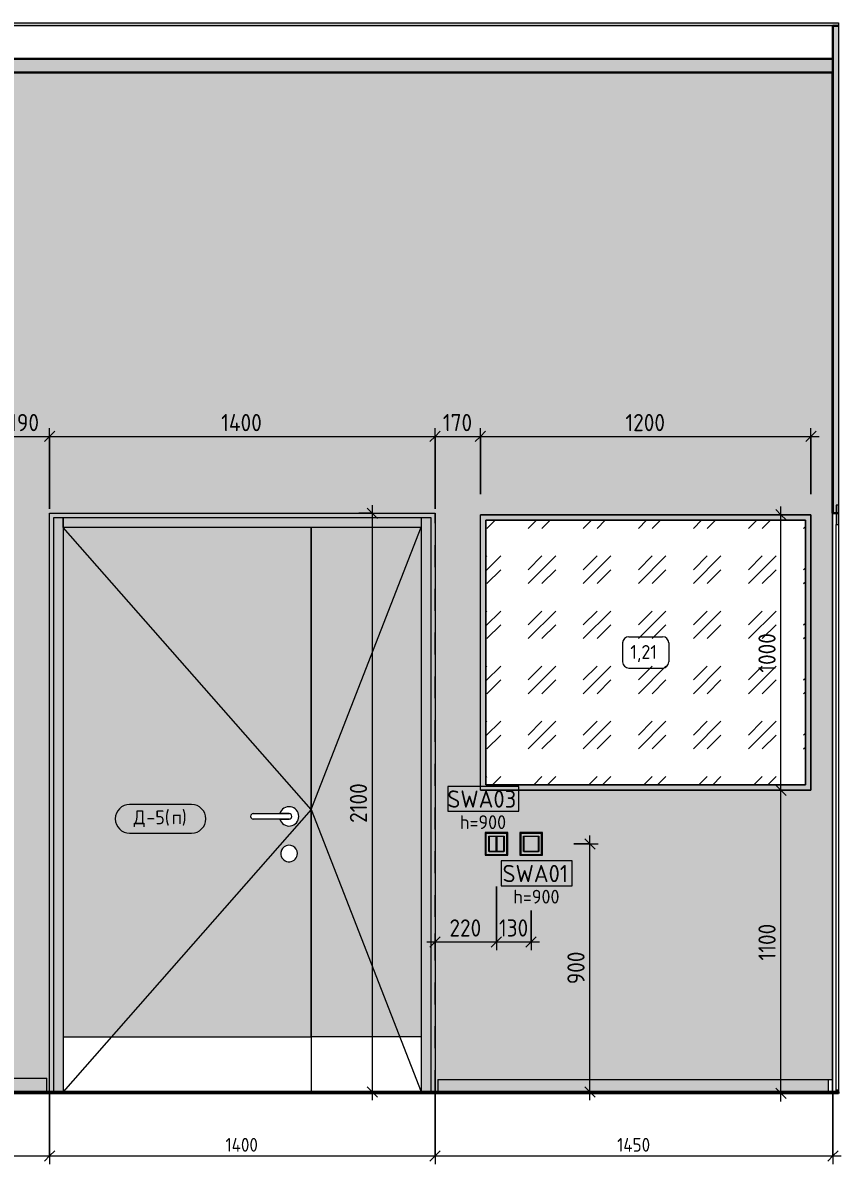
# Model space of a CAD drawing. Header units: millimetres. Extents: x 88814 to 144585, y -2434 to 12280.
# Drawn here: x 137344 to 140316, y 8138 to 12280 of the extents above; entities that cross this region are included whole.
import ezdxf

# ---------------------------------------------------------------- set-up
doc = ezdxf.new("R2010")
doc.units = ezdxf.units.MM
doc.linetypes.add('Штрих', pattern=[158.75, 79.375, -79.375])
for name, color, linetype, lineweight in [('A-ANNO-DIMS', 7, 'Continuous', 9), ('A-ANNO-DIMS-25', 7, 'Continuous', 9), ('A-DETL', 7, 'Continuous', 9), ('A-DOOR', 7, 'Continuous', 9), ('A-DOOR-2', 7, 'Штрих', 9), ('A-DOOR-FRAM-1', 7, 'Continuous', 9), ('A-DOOR-FRAM-2', 7, 'Continuous', 18), ('A-DOOR-IDEN', 7, 'Continuous', 9), ('A-FLOR', 7, 'Continuous', 9), ('A-GENM', 7, 'Continuous', 9), ('A-WALL', 7, 'Continuous', 9), ('A-WALL-PATT', 7, 'Continuous', 9), ('E-ELEC-FIXT-IDEN', 7, 'Continuous', 9), ('I-FURN', 7, 'Continuous', 9), ('I-FURN-IDEN', 7, 'Continuous', 9), ('I-WALL', 7, 'Continuous', 9), ('Ограждение', 7, 'Continuous', 9), ('Поручни', 7, 'Continuous', 9), ('Электрические приборы', 7, 'Continuous', 9)]:
    doc.layers.add(name, color=color, linetype=linetype, lineweight=lineweight)
for name, color, linetype, lineweight, true_color in [('A-CLNG-1', 7, 'Continuous', 9, 0x787878), ('A-CLNG-FNSH-1', 7, 'Continuous', 30, 0x3c3c3c), ('A-FLOR-1', 7, 'Continuous', 9, 0x787878), ('A-FLOR-FNSH-1', 7, 'Continuous', 30, 0x3c3c3c), ('A-WALL-4', 7, 'Continuous', 30, 0x3c3c3c), ('A-WALL-FNSH-3', 7, 'Continuous', 30, 0x3c3c3c), ('I-FURN-12', 7, 'Continuous', 9, 0xa1a1a1), ('I-FURN-4', 7, 'Continuous', 9, 0xc0c0c0), ('I-FURN-8', 7, 'Continuous', 9, 0x949494), ('I-WALL-1', 7, 'Continuous', 9, 0x787878)]:
    doc.layers.add(name, color=color, linetype=linetype, lineweight=lineweight, true_color=true_color)
doc.layers.add('I-FURN-11', color=7, linetype='Continuous', lineweight=9, true_color=0x303030, transparency=0.7)
doc.styles.add('GOST Common_1', font='GOST_Common.ttf', dxfattribs={"height": 50})
doc.styles.add('GOST Common_2', font='GOST_Common.ttf', dxfattribs={"height": 62.5})
doc.styles.add('ISOCPEUR_1', font='isocpeur.ttf', dxfattribs={"width": 0.9, "height": 62.5})
doc.styles.add('ISOCPEUR_2', font='isocpeur.ttf', dxfattribs={"width": 0.9, "height": 50})
doc.dimstyles.new('ISO-2_0_0_9К_Средний_округл2', dxfattribs={"dimscale": 304.8, "dimtxt": 49.799059, "dimasz": 0.123031, "dimexe": 0.098425, "dimexo": 0, "dimgap": 0, "dimtad": 1, "dimdec": 0, "dimrnd": 10, "dimzin": 0, "dimdsep": 46, "dimtxsty": 'ISOCPEUR_2', "dimblk1": 'OBLIQUE', "dimblk2": 'OBLIQUE', "dimsah": 1, "dimcen": 0.09, "dimdle": 0.098425, "dimazin": 0, "dimtfac": 1, "dimtdec": 4, "dimtix": 1, "dimtmove": 0, "dimatfit": 3, "dimfxl": 1, "dimtvp": 1, "dimtolj": 1, "dimtzin": 0, "dimarcsym": 2})
doc.dimstyles.new('ISO-2_5_0_9К_БОЛЬШОЙ_1', dxfattribs={"dimscale": 304.8, "dimtxt": 62.248823, "dimasz": 0.123031, "dimexe": 0.098425, "dimexo": 0.246063, "dimgap": 0, "dimtad": 1, "dimdec": 0, "dimrnd": 10, "dimzin": 0, "dimdsep": 46, "dimtxsty": 'ISOCPEUR_1', "dimblk1": 'OBLIQUE', "dimblk2": 'OBLIQUE', "dimsah": 1, "dimcen": 0.09, "dimdle": 0.098425, "dimazin": 0, "dimtfac": 1, "dimtdec": 4, "dimtix": 1, "dimtmove": 0, "dimatfit": 3, "dimfxl": 1, "dimtvp": 1, "dimtolj": 1, "dimtzin": 0, "dimarcsym": 2})
pattern_1 = [(0, (133686, 0), (30.48, 7.62), [2.515, -20.345, 2.515, -20.345, -121.92]), (0, (133686, 0), (30.48, 7.62), [-45.72, 2.515, -43.205, 2.515, -20.345, -53.34]), (0, (133686, 0), (30.48, 7.62), [-114.3, 2.515, -12.725, 2.515, -35.585]), (120, (133697.43, 3.81), (-21.8391136, 22.5864543), [2.515, -20.345, 2.515, -20.345, -121.92]), (120, (133697.43, 3.81), (-21.8391136, 22.5864543), [-45.72, 2.515, -43.205, 2.515, -20.345, -53.34]), (120, (133697.43, 3.81), (-21.8391136, 22.5864543), [-114.3, 2.515, -12.725, 2.515, -35.585]), (240, (133701.24, 19.05), (-8.6408864, -30.2064543), [2.515, -20.345, 2.515, -20.345, -121.92]), (240, (133701.24, 19.05), (-8.6408864, -30.2064543), [-45.72, 2.515, -43.205, 2.515, -20.345, -53.34]), (240, (133701.24, 19.05), (-8.6408864, -30.2064543), [-114.3, 2.515, -12.725, 2.515, -35.585])]

# ---------------------------------------------------------------- blocks, each defined once
blk = doc.blocks.new('110_Дверь_СКБ_2Ст - Д-5_п_ Из игровой в коридор-32215844-Развертка 3_25-4')
at = {"layer": 'A-DOOR'}
h = blk.add_hatch(color=256, dxfattribs=at)
h.paths.add_polyline_path([(4705, 8600), (4705, 10450), (3805, 10450), (3805, 8600), (4193.9, 8600)])
h.paths.add_polyline_path([(4627.1, 9235.1), (4619.7, 9235.5), (4612.5, 9237.7), (4606.2, 9241.6), (4601, 9247), (4597.3, 9253.5), (4595.3, 9260.7), (4595.3, 9268.8), (4597, 9275.6), (4601, 9282.8), (4605.6, 9287.9), (4611.9, 9292), (4619.1, 9294.4), (4626.6, 9295), (4634.1, 9293.6), (4640.9, 9290.4), (4646.8, 9285.6), (4651.3, 9279.5), (4654, 9272.5), (4655, 9265), (4654, 9257.5), (4651.3, 9250.6), (4646.8, 9244.4), (4641.2, 9239.8), (4634.5, 9236.5), (4629.2, 9235.5)])
h.paths.add_polyline_path([(4625.5, 9365), (4616.5, 9366), (4608.1, 9369.3), (4600.8, 9374.7), (4595.1, 9381.7), (4591.5, 9390), (4495, 9390), (4492.4, 9390.3), (4490, 9391.3), (4487.9, 9392.9), (4486.3, 9395), (4485.3, 9397.4), (4485, 9400), (4485.3, 9402.6), (4486.3, 9405), (4487.9, 9407.1), (4490, 9408.7), (4492.4, 9409.7), (4495, 9410), (4591.5, 9410), (4595.1, 9418.3), (4600.8, 9425.3), (4608.1, 9430.7), (4616.5, 9434), (4625.5, 9435), (4634.5, 9433.7), (4642.8, 9430.1), (4649.9, 9424.6), (4655.4, 9417.3), (4658.8, 9409), (4660, 9400), (4658.8, 9391), (4655.4, 9382.7), (4649.9, 9375.4), (4642.8, 9369.9), (4633.7, 9366.2), (4627.6, 9365.3)])
blk.add_hatch(color=256, dxfattribs=at).paths.add_polyline_path([(5105, 8600), (5105, 10450), (4705, 10450), (4705, 8600), (5002.8, 8600)])
at = {"layer": 'A-DOOR-FRAM-1'}
for points in [[(3755, 8400), (3770, 8400), (3770, 10485), (5140, 10485), (5140, 8400), (5155, 8400), (5155, 10500), (3755, 10500), (3755, 8476.5)], [(3770, 8400), (3805, 8400), (3805, 10485), (3770, 10485), (3770, 8475.6)], [(5002.8, 10450), (5105, 10450), (5105, 10485), (3805, 10485), (3805, 10450), (4705, 10450)], [(5140, 8400), (5140, 10485), (5105, 10485), (5105, 8400)]]:
    blk.add_hatch(color=256, dxfattribs=at).paths.add_polyline_path(points)
at = {"layer": 'A-DOOR'}
for p, q in [((4705, 8600), (4705, 10450)), ((4705, 10450), (4705, 8600)), ((4495, 9410), (4625, 9410)), ((4625, 9410), (4591.5, 9410)), ((4625, 9390), (4495, 9390)), ((4591.5, 9390), (4625, 9390)), ((3805, 8600), (4705, 8600)), ((4705, 8600), (4705, 8400)), ((5105, 8600), (4705, 8600)), ((4705, 8600), (4705, 8400))]:
    blk.add_line(p, q, dxfattribs=at)
for centre, radius, start, end in [((4495, 9400), 10, 90, 270), ((4625, 9400), 35, 0, 163.3985), ((4625, 9400), 10, 270, 90), ((4625, 9400), 10, 270, 90), ((4625, 9400), 35, 196.6015, 0), ((4625, 9265), 30, 0, 188.1699), ((4625, 9265), 30, 188.1699, 0)]:
    blk.add_arc(centre, radius, start, end, dxfattribs=at)
at = {"layer": 'A-DOOR-2'}
for p, q in [((3755, 10500), (5155, 10500)), ((3755, 8400), (3755, 10500)), ((3755, 10500), (5155, 10500)), ((3755, 8400), (3755, 10500)), ((5155, 8400), (5155, 10500)), ((5155, 8400), (5155, 10500))]:
    blk.add_line(p, q, dxfattribs=at)
at = {"layer": 'A-DOOR-FRAM-1'}
for p, q in [((3770, 8400), (3770, 10485)), ((3770, 10485), (5140, 10485)), ((3805, 10450), (3805, 10485)), ((3805, 10485), (3805, 8400)), ((5105, 10485), (5105, 10450)), ((5105, 10485), (5105, 8400)), ((5140, 10485), (5140, 8400)), ((3805, 10450), (5105, 10450))]:
    blk.add_line(p, q, dxfattribs=at)
blk = doc.blocks.new('110_Дверь_СКБ_1Ст_Внутренняя1 - Д-8 950x2100h_охрана-32224770-Развертка 3_25-4')
at = {"layer": 'A-DOOR-FRAM-1'}
for p, q in [((6612, 8406.3), (6612, 10460)), ((6620, 10450), (6620, 8414))]:
    blk.add_line(p, q, dxfattribs=at)
at = {"layer": 'A-DOOR-FRAM-2'}
for p, q in [((6612, 10530), (6612, 10460)), ((6620, 10530), (6612, 10530)), ((6620, 10460), (6620, 10530)), ((6620.6, 10500), (6620, 10500)), ((6620, 10500), (6620, 10450)), ((6612, 10460), (6620, 10460)), ((6620, 10450), (6620.6, 10450)), ((6620.6, 8414), (6620, 8414)), ((6620, 8414), (6620, 8400)), ((6620, 8400), (6620.6, 8400))]:
    blk.add_line(p, q, dxfattribs=at)
blk = doc.blocks.new('Зеркало обычное - 1_21-29820948-Развертка 3_25-4')
at = {"layer": 'I-FURN'}
h = blk.add_hatch(dxfattribs=at)
h.set_pattern_fill('FP_18', color=256, style=0, pattern_type=2)
h.set_pattern_definition([(45, (6579.6, 8445), (-199.9995, 0), [141.421, -141.421]), (45, (6629.6, 8445), (-199.9995, 0), [70.711, -212.132]), (45, (6579.6, 8495), (-199.9995, 0), [70.711, -212.132])])
h.paths.add_polyline_path([(5853.1, 9515), (6500, 9515), (6500, 10475), (5340, 10475), (5340, 9515), (5832.8, 9515)])
at = {"layer": 'I-FURN-11'}
h = blk.add_hatch(color=256, dxfattribs=at)
h.paths.add_polyline_path([(5320, 9495), (6520, 9495), (6520, 10495), (5320, 10495), (5320, 9515)])
h.paths.add_polyline_path([(5816.9, 9515), (5340, 9515), (5340, 10475), (6500, 10475), (6500, 9515), (5832.3, 9515)])
at = {"layer": 'I-FURN-12'}
for p, q in [((6500, 10475), (5340, 10475)), ((5340, 9515), (5340, 10475)), ((6500, 10475), (5340, 10475)), ((5340, 10475), (5340, 9515)), ((6500, 10475), (6500, 9515)), ((6500, 9515), (6500, 10475)), ((5340, 9515), (6500, 9515)), ((5340, 9515), (6500, 9515))]:
    blk.add_line(p, q, dxfattribs=at)
at = {"layer": 'I-FURN-4'}
for p, q in [((5320, 10495), (6520, 10495)), ((5320, 9495), (5320, 10495)), ((6520, 9495), (6520, 10495)), ((5340, 10475), (6500, 10475)), ((5340, 9515), (5340, 10475)), ((5340, 10475), (6500, 10475)), ((5340, 9515), (5340, 10475)), ((6500, 9515), (6500, 10475)), ((6500, 10475), (6500, 9515)), ((6520, 9495), (5320, 9495)), ((6500, 9515), (5340, 9515)), ((6500, 9515), (5340, 9515))]:
    blk.add_line(p, q, dxfattribs=at)
at = {"layer": 'I-FURN-8'}
for p, q in [((6520, 10495), (5320, 10495)), ((5320, 9495), (5320, 10495)), ((6520, 10495), (6520, 9495)), ((5320, 9495), (6520, 9495))]:
    blk.add_line(p, q, dxfattribs=at)
blk = doc.blocks.new('Плинтус - Плинтус светлый _сад_-33412377-Развертка 3_25-4')
at = {"layer": 'A-GENM'}
h = blk.add_hatch(color=256, dxfattribs=at)
h.paths.add_polyline_path([(490, 8400), (1421, 8400), (1421, 8450), (490, 8450), (490, 8422.8)])
h.paths.add_polyline_path([(3385, 8400), (3745, 8400), (3745, 8450), (3221, 8450), (3221, 8400)])
for p, q in [((490, 8450), (1421, 8450)), ((490, 8450), (490, 8400)), ((1421, 8450), (3221, 8450)), ((3221, 8450), (3745, 8450)), ((3745, 8400), (3745, 8450)), ((1421, 8400), (958.4, 8400)), ((3221, 8400), (1421, 8400)), ((3385, 8400), (3221, 8400))]:
    blk.add_line(p, q, dxfattribs=at)
blk = doc.blocks.new('Плинтус - Плинтус светлый _сад_-33412378-Развертка 3_25-4')
at = {"layer": 'A-GENM'}
blk.add_hatch(color=256, dxfattribs=at).paths.add_polyline_path([(5165, 8400), (6584, 8400), (6584, 8445), (5165, 8445)])
for q in [(6584, 8445), (5165, 8400)]:
    blk.add_line((5165, 8445), q, dxfattribs=at)
blk = doc.blocks.new('Плинтус - Плинтус светлый _сад_-33412379-Развертка 3_25-4')
at = {"layer": 'A-GENM'}
for p, q in [((6584, 8445), (6599, 8445)), ((6584, 8400), (6584, 8445)), ((6599, 8445), (6599, 8400))]:
    blk.add_line(p, q, dxfattribs=at)
blk = doc.blocks.new('Switch1 - Svitch х2-27773486-Развертка 3_25-4')
at = {"layer": 'Электрические приборы'}
h = blk.add_hatch(color=256, dxfattribs=at)
h.paths.add_polyline_path([(5337, 9259), (5419, 9259), (5419, 9341), (5337, 9341), (5337, 9260)])
h.paths.add_polyline_path([(5383.3, 9260), (5338, 9260), (5338, 9340), (5418, 9340), (5418, 9260), (5405, 9260)])
h = blk.add_hatch(color=256, dxfattribs=at)
h.paths.add_polyline_path([(5382.3, 9262), (5416, 9262), (5416, 9338), (5340, 9338), (5340, 9262), (5379, 9262)])
h.paths.add_polyline_path([(5350, 9272), (5350, 9328), (5406, 9328), (5406, 9272), (5351, 9272)])
blk.add_hatch(color=256, dxfattribs=at).paths.add_polyline_path([(5405, 9273), (5405, 9327), (5351, 9327), (5351, 9273)])
for p, q in [((5337, 9341), (5337, 9259)), ((5419, 9341), (5337, 9341)), ((5338, 9340), (5418, 9340)), ((5338, 9260), (5338, 9340)), ((5340, 9338), (5340, 9262)), ((5416, 9338), (5340, 9338)), ((5340, 9338), (5340, 9262)), ((5416, 9338), (5340, 9338)), ((5350, 9328), (5406, 9328)), ((5350, 9272), (5350, 9328)), ((5350, 9328), (5406, 9328)), ((5350, 9272), (5350, 9328)), ((5377, 9327), (5351, 9327)), ((5351, 9327), (5351, 9273)), ((5351, 9327), (5351, 9273)), ((5405, 9327), (5351, 9327)), ((5377, 9273), (5377, 9327)), ((5379, 9327), (5379, 9273)), ((5405, 9327), (5379, 9327)), ((5405, 9273), (5405, 9327)), ((5405, 9273), (5405, 9327)), ((5406, 9328), (5406, 9272)), ((5406, 9328), (5406, 9272)), ((5416, 9262), (5416, 9338)), ((5416, 9262), (5416, 9338)), ((5418, 9340), (5418, 9260)), ((5419, 9259), (5419, 9341)), ((5337, 9259), (5419, 9259)), ((5418, 9260), (5338, 9260)), ((5340, 9262), (5416, 9262)), ((5340, 9262), (5416, 9262)), ((5406, 9272), (5350, 9272)), ((5406, 9272), (5350, 9272)), ((5351, 9273), (5377, 9273)), ((5351, 9273), (5405, 9273)), ((5379, 9273), (5405, 9273))]:
    blk.add_line(p, q, dxfattribs=at)
blk = doc.blocks.new('Switch1 - Svitch х1-27451173-Развертка 3_25-4')
at = {"layer": 'Электрические приборы'}
h = blk.add_hatch(color=256, dxfattribs=at)
h.paths.add_polyline_path([(5463, 9259), (5545, 9259), (5545, 9341), (5463, 9341), (5463, 9260)])
h.paths.add_polyline_path([(5466, 9260), (5464, 9260), (5464, 9340), (5544, 9340), (5544, 9260), (5476, 9260)])
h = blk.add_hatch(color=256, dxfattribs=at)
h.paths.add_polyline_path([(5542, 9262), (5542, 9338), (5466, 9338), (5466, 9262), (5531, 9262)])
h.paths.add_polyline_path([(5476, 9272), (5476, 9328), (5532, 9328), (5532, 9272), (5477, 9272)])
h.paths.add_polyline_path([(5531, 9273), (5531, 9327), (5477, 9327), (5477, 9273)])
for p, q in [((5545, 9341), (5463, 9341)), ((5463, 9341), (5463, 9259)), ((5464, 9260), (5464, 9340)), ((5464, 9340), (5544, 9340)), ((5542, 9338), (5466, 9338)), ((5466, 9338), (5466, 9262)), ((5476, 9272), (5476, 9328)), ((5476, 9328), (5532, 9328)), ((5531, 9327), (5477, 9327)), ((5477, 9327), (5477, 9273)), ((5531, 9273), (5531, 9327)), ((5532, 9328), (5532, 9272)), ((5542, 9262), (5542, 9338)), ((5544, 9340), (5544, 9260)), ((5545, 9259), (5545, 9341)), ((5463, 9259), (5545, 9259)), ((5544, 9260), (5464, 9260)), ((5466, 9262), (5542, 9262)), ((5532, 9272), (5476, 9272)), ((5477, 9273), (5531, 9273))]:
    blk.add_line(p, q, dxfattribs=at)
blk = doc.blocks.new('Ограждение - Ограждение-32882440-Развертка 3_25-4')
at = {"layer": 'Ограждение'}
blk.add_hatch(color=256, dxfattribs=at).paths.add_polyline_path([(6620, 8400), (6620, 8406.3), (6610, 8406.3), (6610, 8400), (6614, 8400)])
at = {"layer": 'Поручни'}
for p, q in [((6620.6, 8406.3), (6610, 8406.3)), ((6610, 8406.3), (6610, 8400)), ((6610, 8400), (6620.6, 8400))]:
    blk.add_line(p, q, dxfattribs=at)
blk = doc.blocks.new('DIMBLOCK50-Развертка 3_25-4')
at = {"layer": 'A-ANNO-DIMS-25'}
for p, q in [((133856.5, 8500), (133856.5, 8137.6)), ((133856.5, 8167.6), (133856.5, 8500)), ((137441, 8400), (137441, 8137.6)), ((137441, 8167.6), (137441, 8400)), ((133826.5, 8167.6), (137441, 8167.6))]:
    blk.add_line(p, q, dxfattribs=at)
at = {"layer": 'A-ANNO-DIMS-25', "lineweight": 20}
for p, q in [((133856.5, 8167.6), (133837.7, 8148.8)), ((133856.5, 8167.6), (133875.2, 8186.3)), ((137441, 8167.6), (137422.2, 8148.8)), ((137441, 8167.6), (137459.7, 8186.3))]:
    blk.add_line(p, q, dxfattribs=at)
at = {"layer": 'A-ANNO-DIMS-25', "color": 0, "insert": (135585.5, 8232.9), "char_height": 50, "width": 151.696, "attachment_point": 1, "line_spacing_factor": 1.149209, "style": 'ISOCPEUR_2'}
blk.add_mtext('3580', dxfattribs=at)
blk = doc.blocks.new('_Oblique')
at = {"color": 0, "linetype": 'ByBlock', "lineweight": -2}
blk.add_line((-0.5, -0.5), (0.5, 0.5), dxfattribs=at)
blk = doc.blocks.new('DIMBLOCK51-Развертка 3_25-4')
at = {"layer": 'A-ANNO-DIMS-25'}
for p, q in [((137441, 8400), (137441, 8137.6)), ((137441, 8167.6), (137441, 8400)), ((138841, 8400), (138841, 8137.6)), ((138841, 8167.6), (138841, 8400)), ((137441, 8167.6), (138841, 8167.6))]:
    blk.add_line(p, q, dxfattribs=at)
at = {"layer": 'A-ANNO-DIMS-25', "lineweight": 20}
for p, q in [((137441, 8167.6), (137422.2, 8148.8)), ((137441, 8167.6), (137459.7, 8186.3)), ((138841, 8167.6), (138822.2, 8148.8)), ((138841, 8167.6), (138859.7, 8186.3))]:
    blk.add_line(p, q, dxfattribs=at)
at = {"layer": 'A-ANNO-DIMS-25', "color": 0, "insert": (138079.7, 8232.9), "char_height": 50, "width": 147.099, "attachment_point": 1, "line_spacing_factor": 1.149209, "style": 'ISOCPEUR_2'}
blk.add_mtext('1400', dxfattribs=at)
blk = doc.blocks.new('DIMBLOCK52-Развертка 3_25-4')
at = {"layer": 'A-ANNO-DIMS-25'}
for p, q in [((138841, 8400), (138841, 8137.6)), ((138841, 8167.6), (138841, 8400)), ((140286, 8400), (140286, 8137.6)), ((140286, 8167.6), (140286, 8400)), ((138841, 8167.6), (140316, 8167.6))]:
    blk.add_line(p, q, dxfattribs=at)
at = {"layer": 'A-ANNO-DIMS-25', "lineweight": 20}
for p, q in [((138841, 8167.6), (138822.2, 8148.8)), ((138841, 8167.6), (138859.7, 8186.3)), ((140286, 8167.6), (140267.2, 8148.8)), ((140286, 8167.6), (140304.7, 8186.3))]:
    blk.add_line(p, q, dxfattribs=at)
at = {"layer": 'A-ANNO-DIMS-25', "color": 0, "insert": (139502.2, 8232.9), "char_height": 50, "width": 147.099, "attachment_point": 1, "line_spacing_factor": 1.149209, "style": 'ISOCPEUR_2'}
blk.add_mtext('1450', dxfattribs=at)
blk = doc.blocks.new('Марка_Мебель - В прямоуг_Balcon_Марка-25523697-Развертка 3_25-4')
at = {"layer": 'I-FURN-IDEN'}
for p, q in [((2508.6, 9876.9), (2631.4, 9876.9)), ((2486.1, 9854.4), (2486.1, 9785.4)), ((2653.9, 9854.4), (2653.9, 9785.6)), ((2508.5, 9763.1), (2631.4, 9763.1))]:
    blk.add_line(p, q, dxfattribs=at)
for centre, radius, start, end in [((2508.6, 9854.4), 22.5, 90, 180), ((2631.4, 9854.4), 22.5, 0, 90), ((2508.5, 9785.4), 22.3, 180, 270), ((2631.4, 9785.6), 22.5, 270, 0)]:
    blk.add_arc(centre, radius, start, end, dxfattribs=at)
blk = doc.blocks.new('М_двери - Типоразмер_рамка-25223575-Развертка 3_25-4')
at = {"layer": 'A-DOOR-IDEN'}
for p, q in [((4270.6, 9443.1), (4045.8, 9443.1)), ((4045.8, 9339.1), (4270.6, 9339.1))]:
    blk.add_line(p, q, dxfattribs=at)
for centre, start, end in [((4045.8, 9391.1), 90, 270), ((4270.6, 9391.1), 270, 90)]:
    blk.add_arc(centre, 52, start, end, dxfattribs=at)
blk = doc.blocks.new('М_силовых электроприборов_РАЗВЕРТКИ - Типоразмер_примечание-27444908-Развертка 3_25-4')
at = {"layer": 'E-ELEC-FIXT-IDEN'}
for p, q in [((5459.4, 9508.7), (5201.1, 9508.7)), ((5201.1, 9508.7), (5201.1, 9418.7)), ((5459.4, 9418.7), (5459.4, 9508.7)), ((5201.1, 9418.7), (5459.4, 9418.7))]:
    blk.add_line(p, q, dxfattribs=at)
blk = doc.blocks.new('DIMBLOCK53-Развертка 3_25-4')
at = {"layer": 'A-ANNO-DIMS-25'}
for p, q in [((139403.2, 8370), (139403.2, 9330)), ((139345, 9300), (139433.2, 9300)), ((139403.2, 9300), (139345, 9300)), ((139451.7, 8400), (139373.2, 8400)), ((139403.2, 8400), (139451.7, 8400))]:
    blk.add_line(p, q, dxfattribs=at)
at = {"layer": 'A-ANNO-DIMS-25', "lineweight": 20}
for p, q in [((139403.2, 9300), (139384.5, 9318.8)), ((139403.2, 9300), (139422, 9281.2)), ((139403.2, 8400), (139384.5, 8418.7)), ((139403.2, 8400), (139422, 8381.2))]:
    blk.add_line(p, q, dxfattribs=at)
at = {"layer": 'A-ANNO-DIMS-25', "color": 0, "insert": (139321.6, 8790.7), "char_height": 62.5, "width": 142.215, "attachment_point": 1, "rotation": 90, "line_spacing_factor": 1.149209, "style": 'ISOCPEUR_1'}
blk.add_mtext('900', dxfattribs=at)
blk = doc.blocks.new('DIMBLOCK54-Развертка 3_25-4')
at = {"layer": 'A-ANNO-DIMS-25'}
for p, q in [((139064, 9145), (139064, 8914.5)), ((139064, 8944.5), (139064, 9145)), ((138841, 8896), (138841, 8974.5)), ((138811, 8944.5), (139064, 8944.5)), ((138841, 8944.5), (138841, 8896))]:
    blk.add_line(p, q, dxfattribs=at)
at = {"layer": 'A-ANNO-DIMS-25', "lineweight": 20}
for p, q in [((138841, 8944.5), (138859.7, 8963.3)), ((139064, 8944.5), (139082.8, 8963.3)), ((138841, 8944.5), (138822.2, 8925.8)), ((139064, 8944.5), (139045.3, 8925.8))]:
    blk.add_line(p, q, dxfattribs=at)
at = {"layer": 'A-ANNO-DIMS-25', "color": 0, "insert": (138893.3, 9026.2), "char_height": 62.5, "width": 142.215, "attachment_point": 1, "line_spacing_factor": 1.149209, "style": 'ISOCPEUR_1'}
blk.add_mtext('220', dxfattribs=at)
blk = doc.blocks.new('DIMBLOCK55-Развертка 3_25-4')
at = {"layer": 'A-ANNO-DIMS-25'}
for p, q in [((139064, 9145), (139064, 8914.5)), ((139064, 8944.5), (139064, 9145)), ((139190, 9058.1), (139190, 8914.5)), ((139190, 8944.5), (139190, 9058.1)), ((139064, 8944.5), (139220, 8944.5))]:
    blk.add_line(p, q, dxfattribs=at)
at = {"layer": 'A-ANNO-DIMS-25', "lineweight": 20}
for p, q in [((139064, 8944.5), (139082.8, 8963.3)), ((139190, 8944.5), (139208.7, 8963.3)), ((139064, 8944.5), (139045.3, 8925.8)), ((139190, 8944.5), (139171.2, 8925.8))]:
    blk.add_line(p, q, dxfattribs=at)
at = {"layer": 'A-ANNO-DIMS-25', "color": 0, "insert": (139073.1, 9026.2), "char_height": 62.5, "width": 129.286, "attachment_point": 1, "line_spacing_factor": 1.149209, "style": 'ISOCPEUR_1'}
blk.add_mtext('130', dxfattribs=at)
blk = doc.blocks.new('DIMBLOCK56-Развертка 3_25-4')
at = {"layer": 'A-ANNO-DIMS-25'}
for p, q in [((140145.5, 9495), (140067, 9495)), ((140097, 8365), (140097, 9495)), ((140097, 9495), (140145.5, 9495)), ((140145.5, 8395), (140067, 8395)), ((140097, 8395), (140145.5, 8395))]:
    blk.add_line(p, q, dxfattribs=at)
at = {"layer": 'A-ANNO-DIMS-25', "lineweight": 20}
for p, q in [((140097, 9495), (140078.3, 9513.7)), ((140097, 9495), (140115.8, 9476.2)), ((140097, 8395), (140078.3, 8413.8)), ((140097, 8395), (140115.8, 8376.2))]:
    blk.add_line(p, q, dxfattribs=at)
at = {"layer": 'A-ANNO-DIMS-25', "color": 0, "insert": (140015.4, 8876.8), "char_height": 62.5, "width": 163.762, "attachment_point": 1, "rotation": 90, "line_spacing_factor": 1.149209, "style": 'ISOCPEUR_1'}
blk.add_mtext('1100', dxfattribs=at)
blk = doc.blocks.new('DIMBLOCK57-Развертка 3_25-4')
at = {"layer": 'A-ANNO-DIMS-25'}
for p, q in [((140097, 9495), (140097, 10525)), ((140145.5, 10495), (140067, 10495)), ((140097, 10495), (140145.5, 10495)), ((140145.5, 9495), (140067, 9495)), ((140097, 9495), (140145.5, 9495))]:
    blk.add_line(p, q, dxfattribs=at)
at = {"layer": 'A-ANNO-DIMS-25', "lineweight": 20}
for p, q in [((140097, 10495), (140078.3, 10513.7)), ((140097, 10495), (140115.8, 10476.2)), ((140097, 9495), (140078.3, 9513.7)), ((140097, 9495), (140115.8, 9476.2))]:
    blk.add_line(p, q, dxfattribs=at)
at = {"layer": 'A-ANNO-DIMS-25', "color": 0, "insert": (140015.4, 9921.4), "char_height": 62.5, "width": 176.691, "attachment_point": 1, "rotation": 90, "line_spacing_factor": 1.149209, "style": 'ISOCPEUR_1'}
blk.add_mtext('1000', dxfattribs=at)
blk = doc.blocks.new('DIMBLOCK59-Развертка 3_25-4')
at = {"layer": 'A-ANNO-DIMS-25', "lineweight": 20}
for p, q in [((137256, 10778.9), (137237.2, 10760.2)), ((137256, 10778.9), (137274.7, 10797.7)), ((137441, 10778.9), (137422.2, 10760.2)), ((137441, 10778.9), (137459.7, 10797.7))]:
    blk.add_line(p, q, dxfattribs=at)
at = {"layer": 'A-ANNO-DIMS-25'}
for p, q in [((137256, 10570), (137256, 10808.9)), ((137256, 10778.9), (137441, 10778.9)), ((137256, 10778.9), (137256, 10570)), ((137441, 10516.5), (137441, 10808.9)), ((137441, 10778.9), (137441, 10516.5))]:
    blk.add_line(p, q, dxfattribs=at)
at = {"layer": 'A-ANNO-DIMS-25', "color": 0, "insert": (137294.6, 10860.6), "char_height": 62.5, "width": 129.286, "attachment_point": 1, "line_spacing_factor": 1.149209, "style": 'ISOCPEUR_1'}
blk.add_mtext('190', dxfattribs=at)
blk = doc.blocks.new('DIMBLOCK60-Развертка 3_25-4')
at = {"layer": 'A-ANNO-DIMS-25', "lineweight": 20}
for p, q in [((137441, 10778.9), (137422.2, 10760.2)), ((137441, 10778.9), (137459.7, 10797.7)), ((138841, 10778.9), (138822.2, 10760.2)), ((138841, 10778.9), (138859.7, 10797.7))]:
    blk.add_line(p, q, dxfattribs=at)
at = {"layer": 'A-ANNO-DIMS-25'}
for p, q in [((137441, 10516.5), (137441, 10808.9)), ((137441, 10778.9), (138841, 10778.9)), ((137441, 10778.9), (137441, 10516.5)), ((138841, 10516.5), (138841, 10808.9)), ((138841, 10778.9), (138841, 10516.5))]:
    blk.add_line(p, q, dxfattribs=at)
at = {"layer": 'A-ANNO-DIMS-25', "color": 0, "insert": (138064.4, 10860.6), "char_height": 62.5, "width": 183.873, "attachment_point": 1, "line_spacing_factor": 1.149209, "style": 'ISOCPEUR_1'}
blk.add_mtext('1400', dxfattribs=at)
blk = doc.blocks.new('DIMBLOCK61-Развертка 3_25-4')
at = {"layer": 'A-ANNO-DIMS-25', "lineweight": 20}
for p, q in [((138841, 10778.9), (138822.2, 10760.2)), ((138841, 10778.9), (138859.7, 10797.7)), ((139006, 10778.9), (138987.2, 10760.2)), ((139006, 10778.9), (139024.7, 10797.7))]:
    blk.add_line(p, q, dxfattribs=at)
at = {"layer": 'A-ANNO-DIMS-25'}
for p, q in [((138841, 10516.5), (138841, 10808.9)), ((138841, 10778.9), (139006, 10778.9)), ((138841, 10778.9), (138841, 10516.5)), ((139006, 10570), (139006, 10808.9)), ((139006, 10778.9), (139006, 10570))]:
    blk.add_line(p, q, dxfattribs=at)
at = {"layer": 'A-ANNO-DIMS-25', "color": 0, "insert": (138869.6, 10860.6), "char_height": 62.5, "width": 129.286, "attachment_point": 1, "line_spacing_factor": 1.149209, "style": 'ISOCPEUR_1'}
blk.add_mtext('170', dxfattribs=at)
blk = doc.blocks.new('DIMBLOCK62-Развертка 3_25-4')
at = {"layer": 'A-ANNO-DIMS-25', "lineweight": 20}
for p, q in [((139006, 10778.9), (138987.2, 10760.2)), ((139006, 10778.9), (139024.7, 10797.7)), ((140206, 10778.9), (140187.2, 10760.2)), ((140206, 10778.9), (140224.7, 10797.7))]:
    blk.add_line(p, q, dxfattribs=at)
at = {"layer": 'A-ANNO-DIMS-25'}
for p, q in [((139006, 10570), (139006, 10808.9)), ((139006, 10778.9), (140236, 10778.9)), ((139006, 10778.9), (139006, 10570)), ((140206, 10570), (140206, 10808.9)), ((140206, 10778.9), (140206, 10570))]:
    blk.add_line(p, q, dxfattribs=at)
at = {"layer": 'A-ANNO-DIMS-25', "color": 0, "insert": (139532.4, 10860.6), "char_height": 62.5, "width": 176.691, "attachment_point": 1, "line_spacing_factor": 1.149209, "style": 'ISOCPEUR_1'}
blk.add_mtext('1200', dxfattribs=at)
blk = doc.blocks.new('DIMBLOCK70-Развертка 3_25-4')
at = {"layer": 'A-ANNO-DIMS-25'}
for p, q in [((138613.2, 10530), (138613.2, 8370)), ((138564.7, 10500), (138643.2, 10500)), ((138613.2, 10500), (138564.7, 10500)), ((138564.7, 8400), (138643.2, 8400)), ((138613.2, 8400), (138564.7, 8400))]:
    blk.add_line(p, q, dxfattribs=at)
at = {"layer": 'A-ANNO-DIMS-25', "lineweight": 20}
for p, q in [((138613.2, 10500), (138594.5, 10518.7)), ((138613.2, 10500), (138632, 10481.2)), ((138613.2, 8400), (138594.5, 8418.7)), ((138613.2, 8400), (138632, 8381.2))]:
    blk.add_line(p, q, dxfattribs=at)
at = {"layer": 'A-ANNO-DIMS-25', "color": 0, "insert": (138531.5, 9376.4), "char_height": 62.5, "width": 176.691, "attachment_point": 1, "rotation": 90, "line_spacing_factor": 1.149209, "style": 'ISOCPEUR_1'}
blk.add_mtext('2100', dxfattribs=at)

msp = doc.modelspace()

# ---------------------------------------------------------------- hatches: boundary and pattern name
at = {"layer": 'A-CLNG-1'}
msp.add_hatch(color=256, dxfattribs=at).paths.add_polyline_path([(140147.2, 12100), (140286, 12100), (140286, 12150), (133857, 12150), (133857, 12100), (140143.2, 12100)])
at = {"layer": 'A-FLOR-1'}
h = msp.add_hatch(dxfattribs=at)
h.set_pattern_fill('FP_16', color=256, style=0, pattern_type=2)
h.set_pattern_definition([(45, (133686, 0), (-18.85854, 18.85854), [26.67, -4.445, 0.889, -4.445]), (45, (133686, 18.847), (-18.85854, 18.85854), []), (50, (133686, 0), (31.882273, -2.78904), [3.334, -36.671]), (355, (133686, 0), (-6.16744, 33.43476), [2.667, -29.337]), (100.451, (133688.657, -0.232), (25.71478, 30.64491), [2.833, -31.166]), (46.184, (133686, 8.89), (47.43861, -7.35742), [5.001, -55.007]), (96.636, (133689.953, 8.277), (41.54552, 43.30015), [4.25, -46.749]), (351.184, (133686, 8.89), (41.54594, 43.29915), [4, -44.005]), (21, (133690.445, 6.667), (26.53271, -17.896184), [3.334, -36.671]), (326, (133690.445, 6.667), (10.81533, 32.23273), [2.667, -29.337]), (71.451, (133692.656, 5.176), (37.3476, 14.33587), [2.833, -31.166]), (37.5, (133686, 0), (0.540908, 14.797043), [0.8382, -28.143, 0.8382, -28.943, -29.448]), (37.5, (133686, 0), (0.540908, 14.797043), [-58.763, 0.8382, -28.61]), (7.5, (133686, 0), (11.693745, 17.531323), [0.8382, -16.142, 0.8382, -27.476, -11.224]), (7.5, (133686, 0), (11.693745, 17.531323), [-45.295, 0.8382, -10.385]), (327.5, (133676.088, 0), (23.728552, -1.002312), [0.8382, -10.274, 0.8382, -33.833, -46.006]), (327.5, (133676.088, 0), (23.728552, -1.002312), [-45.783, 0.8382, -45.168]), (317.5, (133671.643, 0), (25.92281, 4.44989), [0.8382, -13.608, 0.8382, -22.187, -32.671]), (317.5, (133671.643, 0), (25.92281, 4.44989), [-37.471, 0.8382, -31.833])])
h.paths.add_polyline_path([(140282.1, 8394.4), (140306.6, 8394.4), (140306.6, 8395), (133836, 8395), (133836, 8394.4), (140281.3, 8394.4)])
at = {"layer": 'A-WALL-PATT'}
h = msp.add_hatch(color=256, dxfattribs=at)
h.paths.add_polyline_path([(133857, 8400), (134176, 8400), (134176, 8450), (135107, 8450), (135107, 9050), (136907, 9050), (136907, 8450), (137431, 8450), (137431, 8400), (137441, 8400), (137441, 10500), (138841, 10500), (138841, 8400), (138851, 8400), (138851, 8445), (140285, 8445), (140285, 12100), (133857, 12100), (133857, 9220), (134216.4, 9220), (134216.4, 9204), (133857, 9204), (133857, 8412.2)])
h.paths.add_polyline_path([(134200.4, 8500), (134200.4, 9190), (134216.4, 9190), (134216.4, 8500), (134211, 8500)])
h.paths.add_polyline_path([(133836, 8900), (133836, 11400), (133835.5, 11400), (133835.5, 8900)])
h.paths.add_polyline_path([(135276, 9145), (135256, 9145), (135256, 10495), (137256, 10495), (137256, 9145), (135453.3, 9145)])
h.paths.add_polyline_path([(139024, 9259), (139023, 9259), (139023, 9341), (139105, 9341), (139105, 9259), (139026, 9259)])
h.paths.add_polyline_path([(139230, 9259), (139149, 9259), (139149, 9341), (139231, 9341), (139231, 9259)])
h.paths.add_polyline_path([(139230, 9260), (139230, 9340), (139150, 9340), (139150, 9260), (139228, 9260)])
h.paths.add_polyline_path([(139024, 9260), (139104, 9260), (139104, 9340), (139024, 9340), (139024, 9262)])
h.paths.add_polyline_path([(139091, 9262), (139026, 9262), (139026, 9338), (139102, 9338), (139102, 9262), (139092, 9262)])
h.paths.add_polyline_path([(139163, 9262), (139152, 9262), (139152, 9338), (139228, 9338), (139228, 9262), (139217, 9262)])
h.paths.add_polyline_path([(139036, 9272), (139092, 9272), (139092, 9328), (139036, 9328), (139036, 9273)])
h.paths.add_polyline_path([(139162, 9272), (139218, 9272), (139218, 9328), (139162, 9328), (139162, 9273)])
h.paths.add_polyline_path([(139037, 9273), (139037, 9327), (139091, 9327), (139091, 9273), (139063, 9273)])
h.paths.add_polyline_path([(139163, 9273), (139163, 9327), (139217, 9327), (139217, 9273)])
h.paths.add_polyline_path([(140186, 9495), (139006, 9495), (139006, 10495), (140206, 10495), (140206, 9495)])
h.paths.add_polyline_path([(133929.5, 9900), (133929.5, 9940), (135129.5, 9940), (135129.5, 9900), (134529.5, 9900)])
at = {"layer": 'I-WALL'}
msp.add_hatch(color=256, dxfattribs=at).paths.add_polyline_path([(140306, 12270), (140306, 12280), (133836, 12280), (133836, 12270), (140286, 12270)])
at = {"layer": 'I-WALL-1'}
h = msp.add_hatch(dxfattribs=at)
h.set_pattern_fill('FP_15', color=256, style=0, pattern_type=2)
h.set_pattern_definition(pattern_1)
h.paths.add_polyline_path([(140286, 10500), (140306, 10500), (140306, 12270), (140286, 12270), (140286, 10987.6)])
h = msp.add_hatch(dxfattribs=at)
h.set_pattern_fill('FP_15', color=256, style=0, pattern_type=2)
h.set_pattern_definition(pattern_1)
h.paths.add_polyline_path([(140306, 8395), (140306, 8400), (140286, 8400), (140286, 8395), (140300, 8395)])

# ---------------------------------------------------------------- linework, layer by layer
at = {"layer": 'A-CLNG-FNSH-1'}
for p, q in [((140286, 12150), (133857, 12150)), ((140286, 12100), (140286, 12150)), ((133857, 12100), (140286, 12100))]:
    msp.add_line(p, q, dxfattribs=at)
at = {"layer": 'A-DETL'}
for q in [(137491, 10448.4), (138791, 10450), (137491, 8400), (138791, 8400)]:
    msp.add_line((138391, 9425), q, dxfattribs=at)
at = {"layer": 'A-FLOR'}
msp.add_line((133836, 12280), (140306.6, 12280), dxfattribs=at)
at = {"layer": 'A-FLOR-FNSH-1'}
for p, q in [((140306.6, 8400), (133835.5, 8400)), ((133835.5, 8395), (140306.6, 8395)), ((140306, 8394.4), (140306, 8400))]:
    msp.add_line(p, q, dxfattribs=at)
at = {"layer": 'A-WALL'}
msp.add_line((140306, 12270), (140306, 10500), dxfattribs=at)
at = {"layer": 'A-WALL-4'}
for p, q in [((140306, 12270), (140286, 12270)), ((140286, 12270), (140286, 12150)), ((140286, 10500), (140306, 10500)), ((140286, 8400), (140286, 8394.4))]:
    msp.add_line(p, q, dxfattribs=at)
at = {"layer": 'A-WALL-FNSH-3'}
for p, q in [((140285, 12100), (140285, 10500)), ((140286, 10500), (140286, 12100)), ((140285, 10500), (140286, 10500))]:
    msp.add_line(p, q, dxfattribs=at)
at = {"layer": 'I-WALL'}
for p, q in [((140286, 12270), (133836, 12270)), ((140306, 12280.4), (140306, 12270)), ((137441, 8400), (137441, 10500)), ((137441, 10500), (138841, 10500)), ((138841, 10500), (138841, 8400)), ((140285, 8400), (140285, 10500)), ((140286, 8400), (140286, 10500)), ((140306, 10500), (140306.6, 10500))]:
    msp.add_line(p, q, dxfattribs=at)

# ---------------------------------------------------------------- block references
at = {"layer": 'A-DOOR'}
msp.add_blockref('110_Дверь_СКБ_2Ст - Д-5_п_ Из игровой в коридор-32215844-Развертка 3_25-4', (133686, 0), dxfattribs=at)
at = {"layer": 'A-DOOR-FRAM-1'}
msp.add_blockref('110_Дверь_СКБ_1Ст_Внутренняя1 - Д-8 950x2100h_охрана-32224770-Развертка 3_25-4', (133686, 0), dxfattribs=at)
at = {"layer": 'A-DOOR-IDEN'}
msp.add_blockref('М_двери - Типоразмер_рамка-25223575-Развертка 3_25-4', (133686, 0), dxfattribs=at)
at = {"layer": 'A-GENM'}
for name in ['Плинтус - Плинтус светлый _сад_-33412377-Развертка 3_25-4', 'Плинтус - Плинтус светлый _сад_-33412378-Развертка 3_25-4', 'Плинтус - Плинтус светлый _сад_-33412379-Развертка 3_25-4']:
    msp.add_blockref(name, (133686, 0), dxfattribs=at)
at = {"layer": 'E-ELEC-FIXT-IDEN'}
for p in [(133686, 0), (133879.8, -270.5)]:
    msp.add_blockref('М_силовых электроприборов_РАЗВЕРТКИ - Типоразмер_примечание-27444908-Развертка 3_25-4', p, dxfattribs=at)
at = {"layer": 'I-FURN-4'}
msp.add_blockref('Зеркало обычное - 1_21-29820948-Развертка 3_25-4', (133686, 0), dxfattribs=at)
at = {"layer": 'I-FURN-IDEN'}
msp.add_blockref('Марка_Мебель - В прямоуг_Balcon_Марка-25523697-Развертка 3_25-4', (137036, 175), dxfattribs=at)
at = {"layer": 'Поручни'}
msp.add_blockref('Ограждение - Ограждение-32882440-Развертка 3_25-4', (133686, 0), dxfattribs=at)
at = {"layer": 'Электрические приборы'}
for name in ['Switch1 - Svitch х2-27773486-Развертка 3_25-4', 'Switch1 - Svitch х1-27451173-Развертка 3_25-4']:
    msp.add_blockref(name, (133686, 0), dxfattribs=at)

# ---------------------------------------------------------------- texts
at = {"layer": 'A-DOOR-IDEN', "char_height": 50, "attachment_point": 1, "style": 'GOST Common_1'}
for s, insert, width in [('\\fGOST Common|b0|i0|c204|p34|;Д', (137746.1, 9421.4), 56.118), ('-5(', (137792.4, 9421.4), 112.236), ('\\fGOST Common|b0|i0|c204|p34|;п', (137885, 9421.4), 44.093), ('\\fGOST Common|b0|i0|c204|p34|;)', (137921.3, 9421.4), 24.051)]:
    msp.add_mtext(s, dxfattribs=dict(at, insert=insert, width=width))
at = {"layer": 'E-ELEC-FIXT-IDEN', "attachment_point": 1}
for s, insert, char_height, width, style in [('SWA03', (138885.8, 9494.2), 62.5, 320.675, 'GOST Common_2'), ('h=900', (138931.1, 9404), 50, 220.464, 'GOST Common_1'), ('SWA01', (139086.2, 9223.7), 62.5, 304.641, 'GOST Common_2'), ('h=900', (139124.9, 9133.5), 50, 220.464, 'GOST Common_1')]:
    msp.add_mtext(s, dxfattribs=dict(at, insert=insert, char_height=char_height, width=width, style=style))
at = {"layer": 'I-FURN-IDEN', "insert": (139550.2, 10021.8), "char_height": 50, "width": 126.266, "attachment_point": 1, "style": 'GOST Common_1'}
msp.add_mtext('1,21', dxfattribs=at)

# ---------------------------------------------------------------- dimensions: what is measured, and where the dimension line sits
at = {"layer": 'A-ANNO-DIMS'}
for base, p1, p2, dimstyle, override, picture, middle in [((137441, 10778.9), (137256, 10495), (137441, 10591.5), 'ISO-2_5_0_9К_БОЛЬШОЙ_1', {"dimpost": '<>', "dimfxl": 208.636713}, 'DIMBLOCK59-Развертка 3_25-4', (137348.5, 10810.2)), ((138841, 10778.9), (137441, 10591.5), (138841, 10591.5), 'ISO-2_5_0_9К_БОЛЬШОЙ_1', {"dimpost": '<>', "dimfxl": 1400}, 'DIMBLOCK60-Развертка 3_25-4', (138141, 10810.2)), ((139006, 10778.9), (138841, 10591.5), (139006, 10495), 'ISO-2_5_0_9К_БОЛЬШОЙ_1', {"dimpost": '<>', "dimfxl": 191.126335}, 'DIMBLOCK61-Развертка 3_25-4', (138923.5, 10810.2)), ((140206, 10778.9), (139006, 10495), (140206, 10495), 'ISO-2_5_0_9К_БОЛЬШОЙ_1', {"dimpost": '<>', "dimfxl": 1200}, 'DIMBLOCK62-Развертка 3_25-4', (139606, 10810.2)), ((139064, 8944.5), (138841, 8971), (139064, 9220), 'ISO-2_5_0_9К_БОЛЬШОЙ_1', {"dimpost": '<>', "dimfxl": 334.252012}, 'DIMBLOCK54-Развертка 3_25-4', (138952.5, 8975.8)), ((139190, 8944.5), (139064, 9220), (139190, 9133.1), 'ISO-2_5_0_9К_БОЛЬШОЙ_1', {"dimpost": '<>', "dimfxl": 153.04664}, 'DIMBLOCK55-Развертка 3_25-4', (139127, 8975.8)), ((137440.9999, 8167.5649), (133856.49989, 8500), (137440.9999, 8400), 'ISO-2_0_0_9К_Средний_округл2', {"dimpost": '<>', "dimfxl": 3585.894629}, 'DIMBLOCK50-Развертка 3_25-4', (135648.7499, 8192.5649)), ((138841, 8167.6), (137441, 8400), (138841, 8400), 'ISO-2_0_0_9К_Средний_округл2', {"dimpost": '<>', "dimfxl": 1400}, 'DIMBLOCK51-Развертка 3_25-4', (138141, 8192.6)), ((140286, 8167.6), (138841, 8400), (140286, 8400), 'ISO-2_0_0_9К_Средний_округл2', {"dimpost": '<>', "dimfxl": 1445.000009}, 'DIMBLOCK52-Развертка 3_25-4', (139563.5, 8192.6))]:
    dim = msp.add_linear_dim(base=base, p1=p1, p2=p2, dimstyle=dimstyle, override=override, dxfattribs=at)
    dim.commit()
    dim.dimension.update_dxf_attribs({"geometry": picture, "text_midpoint": middle})
for base, p1, p2, override, picture, middle in [((138613.2, 8400), (138639.7, 10500), (138639.7, 8400), {"dimpost": '<>', "dimfxl": 2100}, 'DIMBLOCK70-Развертка 3_25-4', (138582, 9450)), ((140097, 10495), (140070.5, 9495), (140070.5, 10495), {"dimpost": '<>', "dimfxl": 1000}, 'DIMBLOCK57-Развертка 3_25-4', (140065.8, 9995)), ((140097, 9495), (140070.5, 8395), (140070.5, 9495), {"dimpost": '<>', "dimfxl": 1100}, 'DIMBLOCK56-Развертка 3_25-4', (140065.8, 8945)), ((139403.2, 9300), (139376.7, 8400), (139270, 9300), {"dimpost": '<>', "dimfxl": 906.301608}, 'DIMBLOCK53-Развертка 3_25-4', (139372, 8850))]:
    dim = msp.add_linear_dim(base=base, p1=p1, p2=p2, angle=90, dimstyle='ISO-2_5_0_9К_БОЛЬШОЙ_1', override=override, dxfattribs=at)
    dim.commit()
    dim.dimension.update_dxf_attribs({"geometry": picture, "text_midpoint": middle})

doc.saveas('drawing.dxf')
